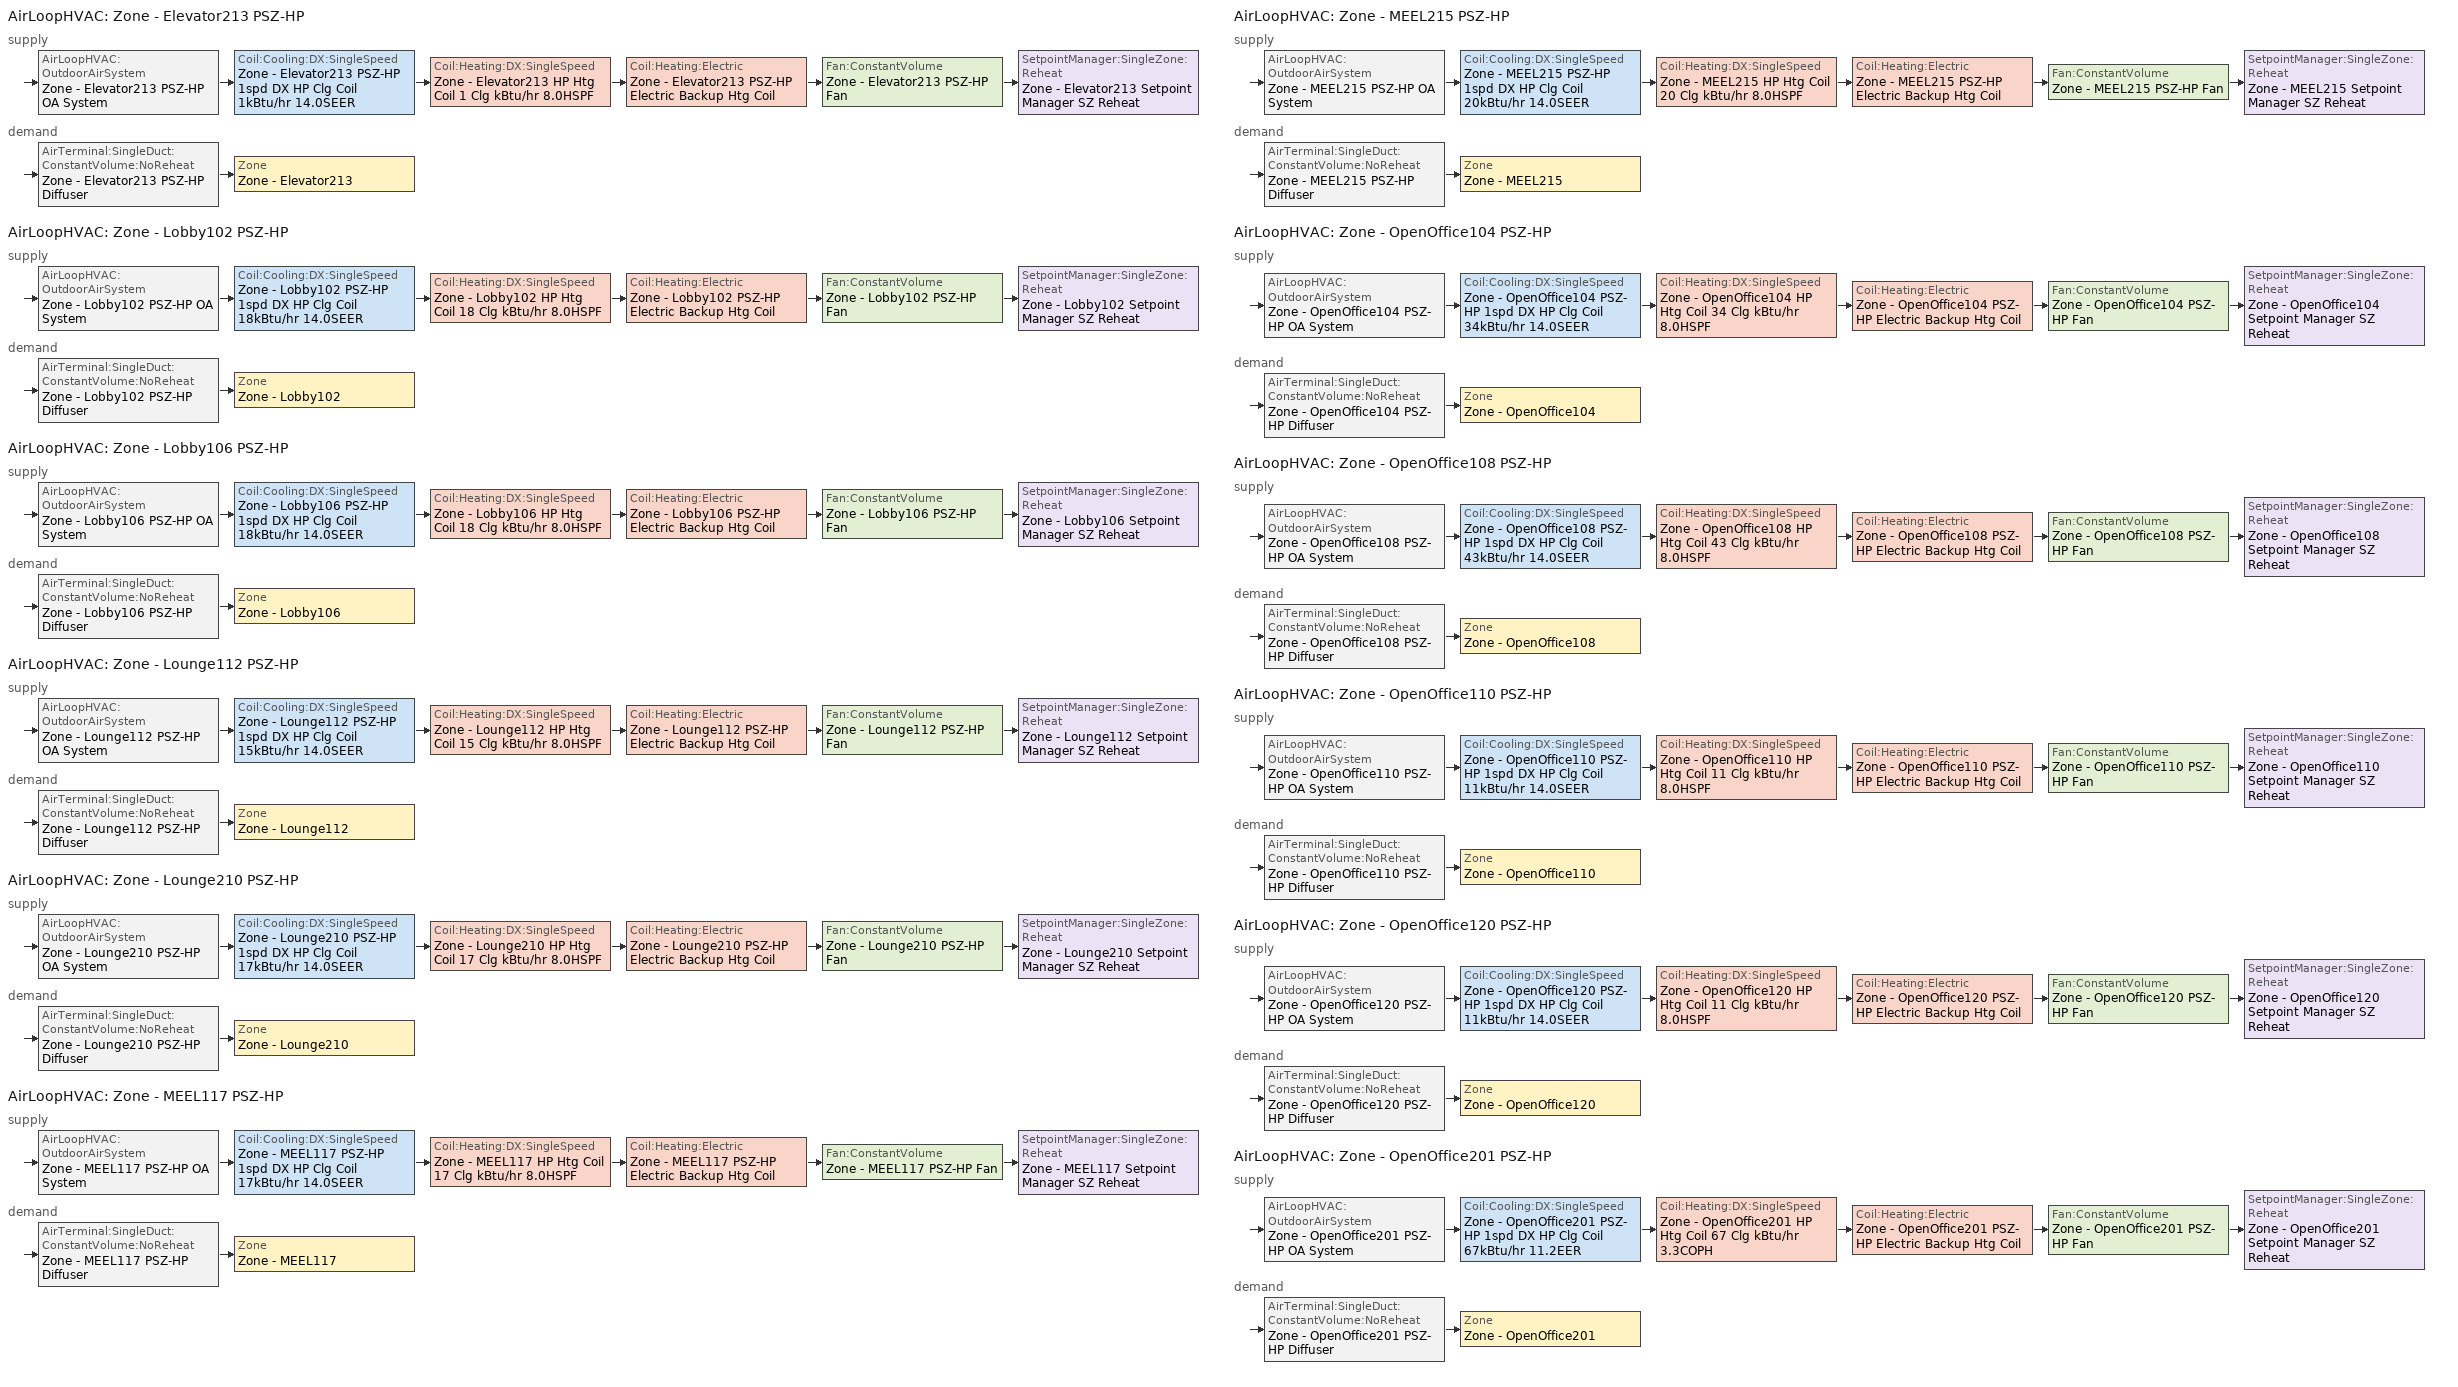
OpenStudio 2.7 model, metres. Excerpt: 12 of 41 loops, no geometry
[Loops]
AirLoopHVAC 'Zone - Elevator213 PSZ-HP'
 supply: AirLoopHVAC:OutdoorAirSystem 'Zone - Elevator213 PSZ-HP OA System' > Coil:Cooling:DX:SingleSpeed 'Zone - Elevator213 PSZ-HP 1spd DX HP Clg Coil 1kBtu/hr 14.0SEER' > Coil:Heating:DX:SingleSpeed 'Zone - Elevator213 HP Htg Coil 1 Clg kBtu/hr 8.0HSPF' > Coil:Heating:Electric 'Zone - Elevator213 PSZ-HP Electric Backup Htg Coil' > Fan:ConstantVolume 'Zone - Elevator213 PSZ-HP Fan' > SetpointManager:SingleZone:Reheat 'Zone - Elevator213 Setpoint Manager SZ Reheat'
 demand: AirTerminal:SingleDuct:ConstantVolume:NoReheat 'Zone - Elevator213 PSZ-HP Diffuser' > Zone 'Zone - Elevator213'
AirLoopHVAC 'Zone - Lobby102 PSZ-HP'
 supply: AirLoopHVAC:OutdoorAirSystem 'Zone - Lobby102 PSZ-HP OA System' > Coil:Cooling:DX:SingleSpeed 'Zone - Lobby102 PSZ-HP 1spd DX HP Clg Coil 18kBtu/hr 14.0SEER' > Coil:Heating:DX:SingleSpeed 'Zone - Lobby102 HP Htg Coil 18 Clg kBtu/hr 8.0HSPF' > Coil:Heating:Electric 'Zone - Lobby102 PSZ-HP Electric Backup Htg Coil' > Fan:ConstantVolume 'Zone - Lobby102 PSZ-HP Fan' > SetpointManager:SingleZone:Reheat 'Zone - Lobby102 Setpoint Manager SZ Reheat'
 demand: AirTerminal:SingleDuct:ConstantVolume:NoReheat 'Zone - Lobby102 PSZ-HP Diffuser' > Zone 'Zone - Lobby102'
AirLoopHVAC 'Zone - Lobby106 PSZ-HP'
 supply: AirLoopHVAC:OutdoorAirSystem 'Zone - Lobby106 PSZ-HP OA System' > Coil:Cooling:DX:SingleSpeed 'Zone - Lobby106 PSZ-HP 1spd DX HP Clg Coil 18kBtu/hr 14.0SEER' > Coil:Heating:DX:SingleSpeed 'Zone - Lobby106 HP Htg Coil 18 Clg kBtu/hr 8.0HSPF' > Coil:Heating:Electric 'Zone - Lobby106 PSZ-HP Electric Backup Htg Coil' > Fan:ConstantVolume 'Zone - Lobby106 PSZ-HP Fan' > SetpointManager:SingleZone:Reheat 'Zone - Lobby106 Setpoint Manager SZ Reheat'
 demand: AirTerminal:SingleDuct:ConstantVolume:NoReheat 'Zone - Lobby106 PSZ-HP Diffuser' > Zone 'Zone - Lobby106'
AirLoopHVAC 'Zone - Lounge112 PSZ-HP'
 supply: AirLoopHVAC:OutdoorAirSystem 'Zone - Lounge112 PSZ-HP OA System' > Coil:Cooling:DX:SingleSpeed 'Zone - Lounge112 PSZ-HP 1spd DX HP Clg Coil 15kBtu/hr 14.0SEER' > Coil:Heating:DX:SingleSpeed 'Zone - Lounge112 HP Htg Coil 15 Clg kBtu/hr 8.0HSPF' > Coil:Heating:Electric 'Zone - Lounge112 PSZ-HP Electric Backup Htg Coil' > Fan:ConstantVolume 'Zone - Lounge112 PSZ-HP Fan' > SetpointManager:SingleZone:Reheat 'Zone - Lounge112 Setpoint Manager SZ Reheat'
 demand: AirTerminal:SingleDuct:ConstantVolume:NoReheat 'Zone - Lounge112 PSZ-HP Diffuser' > Zone 'Zone - Lounge112'
AirLoopHVAC 'Zone - Lounge210 PSZ-HP'
 supply: AirLoopHVAC:OutdoorAirSystem 'Zone - Lounge210 PSZ-HP OA System' > Coil:Cooling:DX:SingleSpeed 'Zone - Lounge210 PSZ-HP 1spd DX HP Clg Coil 17kBtu/hr 14.0SEER' > Coil:Heating:DX:SingleSpeed 'Zone - Lounge210 HP Htg Coil 17 Clg kBtu/hr 8.0HSPF' > Coil:Heating:Electric 'Zone - Lounge210 PSZ-HP Electric Backup Htg Coil' > Fan:ConstantVolume 'Zone - Lounge210 PSZ-HP Fan' > SetpointManager:SingleZone:Reheat 'Zone - Lounge210 Setpoint Manager SZ Reheat'
 demand: AirTerminal:SingleDuct:ConstantVolume:NoReheat 'Zone - Lounge210 PSZ-HP Diffuser' > Zone 'Zone - Lounge210'
AirLoopHVAC 'Zone - MEEL117 PSZ-HP'
 supply: AirLoopHVAC:OutdoorAirSystem 'Zone - MEEL117 PSZ-HP OA System' > Coil:Cooling:DX:SingleSpeed 'Zone - MEEL117 PSZ-HP 1spd DX HP Clg Coil 17kBtu/hr 14.0SEER' > Coil:Heating:DX:SingleSpeed 'Zone - MEEL117 HP Htg Coil 17 Clg kBtu/hr 8.0HSPF' > Coil:Heating:Electric 'Zone - MEEL117 PSZ-HP Electric Backup Htg Coil' > Fan:ConstantVolume 'Zone - MEEL117 PSZ-HP Fan' > SetpointManager:SingleZone:Reheat 'Zone - MEEL117 Setpoint Manager SZ Reheat'
 demand: AirTerminal:SingleDuct:ConstantVolume:NoReheat 'Zone - MEEL117 PSZ-HP Diffuser' > Zone 'Zone - MEEL117'
AirLoopHVAC 'Zone - MEEL215 PSZ-HP'
 supply: AirLoopHVAC:OutdoorAirSystem 'Zone - MEEL215 PSZ-HP OA System' > Coil:Cooling:DX:SingleSpeed 'Zone - MEEL215 PSZ-HP 1spd DX HP Clg Coil 20kBtu/hr 14.0SEER' > Coil:Heating:DX:SingleSpeed 'Zone - MEEL215 HP Htg Coil 20 Clg kBtu/hr 8.0HSPF' > Coil:Heating:Electric 'Zone - MEEL215 PSZ-HP Electric Backup Htg Coil' > Fan:ConstantVolume 'Zone - MEEL215 PSZ-HP Fan' > SetpointManager:SingleZone:Reheat 'Zone - MEEL215 Setpoint Manager SZ Reheat'
 demand: AirTerminal:SingleDuct:ConstantVolume:NoReheat 'Zone - MEEL215 PSZ-HP Diffuser' > Zone 'Zone - MEEL215'
AirLoopHVAC 'Zone - OpenOffice104 PSZ-HP'
 supply: AirLoopHVAC:OutdoorAirSystem 'Zone - OpenOffice104 PSZ-HP OA System' > Coil:Cooling:DX:SingleSpeed 'Zone - OpenOffice104 PSZ-HP 1spd DX HP Clg Coil 34kBtu/hr 14.0SEER' > Coil:Heating:DX:SingleSpeed 'Zone - OpenOffice104 HP Htg Coil 34 Clg kBtu/hr 8.0HSPF' > Coil:Heating:Electric 'Zone - OpenOffice104 PSZ-HP Electric Backup Htg Coil' > Fan:ConstantVolume 'Zone - OpenOffice104 PSZ-HP Fan' > SetpointManager:SingleZone:Reheat 'Zone - OpenOffice104 Setpoint Manager SZ Reheat'
 demand: AirTerminal:SingleDuct:ConstantVolume:NoReheat 'Zone - OpenOffice104 PSZ-HP Diffuser' > Zone 'Zone - OpenOffice104'
AirLoopHVAC 'Zone - OpenOffice108 PSZ-HP'
 supply: AirLoopHVAC:OutdoorAirSystem 'Zone - OpenOffice108 PSZ-HP OA System' > Coil:Cooling:DX:SingleSpeed 'Zone - OpenOffice108 PSZ-HP 1spd DX HP Clg Coil 43kBtu/hr 14.0SEER' > Coil:Heating:DX:SingleSpeed 'Zone - OpenOffice108 HP Htg Coil 43 Clg kBtu/hr 8.0HSPF' > Coil:Heating:Electric 'Zone - OpenOffice108 PSZ-HP Electric Backup Htg Coil' > Fan:ConstantVolume 'Zone - OpenOffice108 PSZ-HP Fan' > SetpointManager:SingleZone:Reheat 'Zone - OpenOffice108 Setpoint Manager SZ Reheat'
 demand: AirTerminal:SingleDuct:ConstantVolume:NoReheat 'Zone - OpenOffice108 PSZ-HP Diffuser' > Zone 'Zone - OpenOffice108'
AirLoopHVAC 'Zone - OpenOffice110 PSZ-HP'
 supply: AirLoopHVAC:OutdoorAirSystem 'Zone - OpenOffice110 PSZ-HP OA System' > Coil:Cooling:DX:SingleSpeed 'Zone - OpenOffice110 PSZ-HP 1spd DX HP Clg Coil 11kBtu/hr 14.0SEER' > Coil:Heating:DX:SingleSpeed 'Zone - OpenOffice110 HP Htg Coil 11 Clg kBtu/hr 8.0HSPF' > Coil:Heating:Electric 'Zone - OpenOffice110 PSZ-HP Electric Backup Htg Coil' > Fan:ConstantVolume 'Zone - OpenOffice110 PSZ-HP Fan' > SetpointManager:SingleZone:Reheat 'Zone - OpenOffice110 Setpoint Manager SZ Reheat'
 demand: AirTerminal:SingleDuct:ConstantVolume:NoReheat 'Zone - OpenOffice110 PSZ-HP Diffuser' > Zone 'Zone - OpenOffice110'
AirLoopHVAC 'Zone - OpenOffice120 PSZ-HP'
 supply: AirLoopHVAC:OutdoorAirSystem 'Zone - OpenOffice120 PSZ-HP OA System' > Coil:Cooling:DX:SingleSpeed 'Zone - OpenOffice120 PSZ-HP 1spd DX HP Clg Coil 11kBtu/hr 14.0SEER' > Coil:Heating:DX:SingleSpeed 'Zone - OpenOffice120 HP Htg Coil 11 Clg kBtu/hr 8.0HSPF' > Coil:Heating:Electric 'Zone - OpenOffice120 PSZ-HP Electric Backup Htg Coil' > Fan:ConstantVolume 'Zone - OpenOffice120 PSZ-HP Fan' > SetpointManager:SingleZone:Reheat 'Zone - OpenOffice120 Setpoint Manager SZ Reheat'
 demand: AirTerminal:SingleDuct:ConstantVolume:NoReheat 'Zone - OpenOffice120 PSZ-HP Diffuser' > Zone 'Zone - OpenOffice120'
AirLoopHVAC 'Zone - OpenOffice201 PSZ-HP'
 supply: AirLoopHVAC:OutdoorAirSystem 'Zone - OpenOffice201 PSZ-HP OA System' > Coil:Cooling:DX:SingleSpeed 'Zone - OpenOffice201 PSZ-HP 1spd DX HP Clg Coil 67kBtu/hr 11.2EER' > Coil:Heating:DX:SingleSpeed 'Zone - OpenOffice201 HP Htg Coil 67 Clg kBtu/hr 3.3COPH' > Coil:Heating:Electric 'Zone - OpenOffice201 PSZ-HP Electric Backup Htg Coil' > Fan:ConstantVolume 'Zone - OpenOffice201 PSZ-HP Fan' > SetpointManager:SingleZone:Reheat 'Zone - OpenOffice201 Setpoint Manager SZ Reheat'
 demand: AirTerminal:SingleDuct:ConstantVolume:NoReheat 'Zone - OpenOffice201 PSZ-HP Diffuser' > Zone 'Zone - OpenOffice201'
[Sizing:Zone] Zone Cooling Design Supply Air Temperature Input Method=SupplyAirTemperature; Zone Cooling Design Supply Air Temperature {C}=12.7778; Zone Cooling Design Supply Air Temperature Difference {deltaC}=11.11; Zone Heating Design Supply Air Temperature Input Method=SupplyAirTemperature; Zone Heating Design Supply Air Temperature {C}=32.2222; Zone Heating Design Supply Air Temperature Difference {deltaC}=11.11; Zone Cooling Design Supply Air Humidity Ratio {kg-H2O/kg-air}=0.0085; Zone Heating Design Supply Air Humidity Ratio {kg-H2O/kg-air}=0.008; Cooling Design Air Flow Method=DesignDay; Heating Design Air Flow Method=DesignDay; Dedicated Outdoor Air System Control Strategy=NeutralSupplyAir
Name | Account for Dedicated Outdoor Air System | Dedicated Outdoor Air Low Setpoint Temperature for Design {C} | Dedicated Outdoor Air High Setpoint Temperature for Design {C}
Zone - Elevator213; Zone - MEEL117; Zone - MEEL215 | No | autosize | autosize
Zone - Lobby102; Zone - Lobby106; Zone - Lounge112; Zone - Lounge210; Zone - OpenOffice104; Zone - OpenOffice108; Zone - OpenOffice110; Zone - OpenOffice120; Zone - OpenOffice201 | Yes | 15.5556 | 21.1111
[Zone equipment]
Zone - Elevator213: Zone - Elevator213 PSZ-HP Diffuser
Zone - Lobby102: Zone - Lobby102 PSZ-HP Diffuser
Zone - Lobby106: Zone - Lobby106 PSZ-HP Diffuser
Zone - Lounge112: Zone - Lounge112 PSZ-HP Diffuser
Zone - Lounge210: Zone - Lounge210 PSZ-HP Diffuser
Zone - MEEL117: Zone - MEEL117 PSZ-HP Diffuser
Zone - MEEL215: Zone - MEEL215 PSZ-HP Diffuser
Zone - OpenOffice104: Zone - OpenOffice104 PSZ-HP Diffuser
Zone - OpenOffice108: Zone - OpenOffice108 PSZ-HP Diffuser
Zone - OpenOffice110: Zone - OpenOffice110 PSZ-HP Diffuser
Zone - OpenOffice120: Zone - OpenOffice120 PSZ-HP Diffuser
Zone - OpenOffice201: Zone - OpenOffice201 PSZ-HP Diffuser
[AirLoopHVAC] Design Supply Air Flow Rate {m3/s}=AutoSize
Name | Availability Schedule
Zone - Elevator213 PSZ-HP; Zone - Lobby102 PSZ-HP; Zone - Lobby106 PSZ-HP; Zone - Lounge112 PSZ-HP; Zone - Lounge210 PSZ-HP; Zone - MEEL117 PSZ-HP; Zone - OpenOffice110 PSZ-HP; Zone - OpenOffice120 PSZ-HP | Always On Discrete
Zone - MEEL215 PSZ-HP | Zone - MEEL215 PSZ-HP Occ Sch
Zone - OpenOffice104 PSZ-HP | Zone - OpenOffice104 PSZ-HP Occ Sch
Zone - OpenOffice108 PSZ-HP | Zone - OpenOffice108 PSZ-HP Occ Sch
Zone - OpenOffice201 PSZ-HP | Zone - OpenOffice201 PSZ-HP Occ Sch
[Sizing:System] Type of Load to Size On=Sensible; Design Outdoor Air Flow Rate {m3/s}=Autosize; Central Heating Maximum System Air Flow Ratio=1; Preheat Design Temperature {C}=7.22222; Preheat Design Humidity Ratio {kg-H2O/kg-Air}=0.008; Precool Design Temperature {C}=12.7778; Precool Design Humidity Ratio {kg-H2O/kg-Air}=0.008; Central Cooling Design Supply Air Temperature {C}=12.7778; Central Heating Design Supply Air Temperature {C}=32.2222; Sizing Option=Coincident; 100% Outdoor Air in Cooling=No; 100% Outdoor Air in Heating=No; Central Cooling Design Supply Air Humidity Ratio {kg-H2O/kg-Air}=0.0085; Central Heating Design Supply Air Humidity Ratio {kg-H2O/kg-Air}=0.008; Cooling Design Air Flow Method=DesignDay; Cooling Design Air Flow Rate {m3/s}=0; Heating Design Air Flow Method=DesignDay; Heating Design Air Flow Rate {m3/s}=0; System Outdoor Air Method=ZoneSum; Zone Maximum Outdoor Air Fraction=1; Cooling Supply Air Flow Rate Per Floor Area {m3/s-m2}=0.00996765; Cooling Fraction of Autosized Cooling Supply Air Flow Rate=1; Cooling Supply Air Flow Rate Per Unit Cooling Capacity {m3/s-W}=3.94755e-05; Heating Supply Air Flow Rate Per Floor Area {m3/s-m2}=0.00996765; Heating Fraction of Autosized Heating Supply Air Flow Rate=1; Heating Fraction of Autosized Cooling Supply Air Flow Rate=1; Heating Supply Air Flow Rate Per Unit Heating Capacity {m3/s-W}=3.15882e-05; Cooling Design Capacity Method=CoolingDesignCapacity; Cooling Design Capacity {W}=autosize; Cooling Design Capacity Per Floor Area {W/m2}=234.7; Fraction of Autosized Cooling Design Capacity=1; Heating Design Capacity Method=HeatingDesignCapacity; Heating Design Capacity {W}=autosize; Heating Design Capacity Per Floor Area {W/m2}=157; Fraction of Autosized Heating Design Capacity=1; Central Cooling Capacity Control Method=OnOff
Zone - Elevator213 PSZ-HP; Zone - Lobby102 PSZ-HP; Zone - Lobby106 PSZ-HP; Zone - Lounge112 PSZ-HP; Zone - Lounge210 PSZ-HP; Zone - MEEL117 PSZ-HP; Zone - MEEL215 PSZ-HP; Zone - OpenOffice104 PSZ-HP; Zone - OpenOffice108 PSZ-HP; Zone - OpenOffice110 PSZ-HP; Zone - OpenOffice120 PSZ-HP; Zone - OpenOffice201 PSZ-HP
[SetpointManager:SingleZone:Reheat] Minimum Supply Air Temperature {C}=12.7778; Maximum Supply Air Temperature {C}=50
Name | Control Zone
Zone - Elevator213 Setpoint Manager SZ Reheat | Zone - Elevator213
Zone - Lobby102 Setpoint Manager SZ Reheat | Zone - Lobby102
Zone - Lobby106 Setpoint Manager SZ Reheat | Zone - Lobby106
Zone - Lounge112 Setpoint Manager SZ Reheat | Zone - Lounge112
Zone - Lounge210 Setpoint Manager SZ Reheat | Zone - Lounge210
Zone - MEEL117 Setpoint Manager SZ Reheat | Zone - MEEL117
Zone - MEEL215 Setpoint Manager SZ Reheat | Zone - MEEL215
Zone - OpenOffice104 Setpoint Manager SZ Reheat | Zone - OpenOffice104
Zone - OpenOffice108 Setpoint Manager SZ Reheat | Zone - OpenOffice108
Zone - OpenOffice110 Setpoint Manager SZ Reheat | Zone - OpenOffice110
Zone - OpenOffice120 Setpoint Manager SZ Reheat | Zone - OpenOffice120
Zone - OpenOffice201 Setpoint Manager SZ Reheat | Zone - OpenOffice201
[Fan:ConstantVolume] Availability Schedule=Always On Discrete; Pressure Rise {Pa}=891.506; Maximum Flow Rate {m3/s}=AutoSize; Motor In Airstream Fraction=1
Name | Fan Total Efficiency | Motor Efficiency
Zone - Elevator213 PSZ-HP Fan | 0.42 | 0.7
Zone - Lobby102 PSZ-HP Fan; Zone - Lobby106 PSZ-HP Fan; Zone - Lounge112 PSZ-HP Fan; Zone - Lounge210 PSZ-HP Fan; Zone - MEEL117 PSZ-HP Fan; Zone - MEEL215 PSZ-HP Fan; Zone - OpenOffice104 PSZ-HP Fan; Zone - OpenOffice110 PSZ-HP Fan; Zone - OpenOffice120 PSZ-HP Fan | 0.513 | 0.855
Zone - OpenOffice108 PSZ-HP Fan; Zone - OpenOffice201 PSZ-HP Fan | 0.519 | 0.865
[Coil:Heating:DX:SingleSpeed] Availability Schedule=Always On Discrete; Rated Total Heating Capacity {W}=Autosize; Rated Air Flow Rate {m3/s}=Autosize; Rated Supply Fan Power Per Volume Flow Rate {W/(m3/s)}=773.3; Total Heating Capacity Function of Temperature Curve=HPACHeatCapFT; Total Heating Capacity Function of Flow Fraction Curve=HPACHeatCapFFF; Energy Input Ratio Function of Temperature Curve=HPACHeatEIRFT; Energy Input Ratio Function of Flow Fraction Curve=HPACHeatEIRFFF; Part Load Fraction Correlation Curve=HPACCOOLPLFFPLR; Minimum Outdoor Dry-Bulb Temperature for Compressor Operation {C}=-12.2; Maximum Outdoor Dry-Bulb Temperature for Defrost Operation {C}=1.67; Crankcase Heater Capacity {W}=50; Maximum Outdoor Dry-Bulb Temperature for Crankcase Heater Operation {C}=4.4; Defrost Strategy=ReverseCycle; Defrost Control=OnDemand; Defrost Time Period Fraction=0.166667; Resistive Defrost Heater Capacity {W}=2000
Name | Rated COP {W/W} | Defrost Energy Input Ratio Function of Temperature Curve
Zone - Elevator213 HP Htg Coil 1 Clg kBtu/hr 8.0HSPF | 3.3592 | Zone - Elevator213 HP Htg Coil Defrost EIR Func of Temp Curve 1
Zone - Lobby102 HP Htg Coil 18 Clg kBtu/hr 8.0HSPF | 3.3592 | Zone - Lobby102 HP Htg Coil Defrost EIR Func of Temp Curve 1
Zone - Lobby106 HP Htg Coil 18 Clg kBtu/hr 8.0HSPF | 3.3592 | Zone - Lobby106 HP Htg Coil Defrost EIR Func of Temp Curve 1
Zone - Lounge112 HP Htg Coil 15 Clg kBtu/hr 8.0HSPF | 3.3592 | Zone - Lounge112 HP Htg Coil Defrost EIR Func of Temp Curve 1
Zone - Lounge210 HP Htg Coil 17 Clg kBtu/hr 8.0HSPF | 3.3592 | Zone - Lounge210 HP Htg Coil Defrost EIR Func of Temp Curve 1
Zone - MEEL117 HP Htg Coil 17 Clg kBtu/hr 8.0HSPF | 3.3592 | Zone - MEEL117 HP Htg Coil Defrost EIR Func of Temp Curve 1
Zone - MEEL215 HP Htg Coil 20 Clg kBtu/hr 8.0HSPF | 3.3592 | Zone - MEEL215 HP Htg Coil Defrost EIR Func of Temp Curve 1
Zone - OpenOffice104 HP Htg Coil 34 Clg kBtu/hr 8.0HSPF | 3.3592 | Zone - OpenOffice104 HP Htg Coil Defrost EIR Func of Temp Curve 1
Zone - OpenOffice108 HP Htg Coil 43 Clg kBtu/hr 8.0HSPF | 3.3592 | Zone - OpenOffice108 HP Htg Coil Defrost EIR Func of Temp Curve 1
Zone - OpenOffice110 HP Htg Coil 11 Clg kBtu/hr 8.0HSPF | 3.3592 | Zone - OpenOffice110 HP Htg Coil Defrost EIR Func of Temp Curve 1
Zone - OpenOffice120 HP Htg Coil 11 Clg kBtu/hr 8.0HSPF | 3.3592 | Zone - OpenOffice120 HP Htg Coil Defrost EIR Func of Temp Curve 1
Zone - OpenOffice201 HP Htg Coil 67 Clg kBtu/hr 3.3COPH | 3.53741 | Zone - OpenOffice201 HP Htg Coil Defrost EIR Func of Temp Curve 1
[Coil:Heating:Electric] Availability Schedule=Always On Discrete; Efficiency=1
Zone - Elevator213 PSZ-HP Electric Backup Htg Coil; Zone - Lobby102 PSZ-HP Electric Backup Htg Coil; Zone - Lobby106 PSZ-HP Electric Backup Htg Coil; Zone - Lounge112 PSZ-HP Electric Backup Htg Coil; Zone - Lounge210 PSZ-HP Electric Backup Htg Coil; Zone - MEEL117 PSZ-HP Electric Backup Htg Coil; Zone - MEEL215 PSZ-HP Electric Backup Htg Coil; Zone - OpenOffice104 PSZ-HP Electric Backup Htg Coil; Zone - OpenOffice108 PSZ-HP Electric Backup Htg Coil; Zone - OpenOffice110 PSZ-HP Electric Backup Htg Coil; Zone - OpenOffice120 PSZ-HP Electric Backup Htg Coil; Zone - OpenOffice201 PSZ-HP Electric Backup Htg Coil
[Coil:Cooling:DX:SingleSpeed] Availability Schedule=Always On Discrete; Rated Total Cooling Capacity {W}=autosize; Rated Sensible Heat Ratio=autosize; Rated Air Flow Rate {m3/s}=autosize; Rated Evaporator Fan Power Per Volume Flow Rate {W/(m3/s)}=773.3; Total Cooling Capacity Function of Temperature Curve=PSZ-AC_Unitary_PackagecoolCapFT; Total Cooling Capacity Function of Flow Fraction Curve=PSZ-AC_Unitary_PackagecoolFFF; Energy Input Ratio Function of Temperature Curve=PSZ-AC DX Unitary Package EIRFT; Energy Input Ratio Function of Flow Fraction Curve=PSZ-AC_Unitary_PackagecoolEIRFFF; Part Load Fraction Correlation Curve=PSZ-AC_Unitary_PackagecoolPLR; Condenser Type=AirCooled; Evaporative Condenser Effectiveness=0; Evaporative Condenser Air Flow Rate {m3/s}=Autosize; Evaporative Condenser Pump Rated Power Consumption {W}=Autosize; Crankcase Heater Capacity {W}=0; Maximum Outdoor Dry-Bulb Temperature for Crankcase Heater Operation {C}=0; Basin Heater Capacity {W/K}=0; Basin Heater Setpoint Temperature {C}=10
Name | Rated COP {W/W}
Zone - Elevator213 PSZ-HP 1spd DX HP Clg Coil 1kBtu/hr 14.0SEER; Zone - Lobby102 PSZ-HP 1spd DX HP Clg Coil 18kBtu/hr 14.0SEER; Zone - Lobby106 PSZ-HP 1spd DX HP Clg Coil 18kBtu/hr 14.0SEER; Zone - Lounge112 PSZ-HP 1spd DX HP Clg Coil 15kBtu/hr 14.0SEER; Zone - Lounge210 PSZ-HP 1spd DX HP Clg Coil 17kBtu/hr 14.0SEER; Zone - MEEL117 PSZ-HP 1spd DX HP Clg Coil 17kBtu/hr 14.0SEER; Zone - MEEL215 PSZ-HP 1spd DX HP Clg Coil 20kBtu/hr 14.0SEER; Zone - OpenOffice104 PSZ-HP 1spd DX HP Clg Coil 34kBtu/hr 14.0SEER; Zone - OpenOffice108 PSZ-HP 1spd DX HP Clg Coil 43kBtu/hr 14.0SEER; Zone - OpenOffice110 PSZ-HP 1spd DX HP Clg Coil 11kBtu/hr 14.0SEER; Zone - OpenOffice120 PSZ-HP 1spd DX HP Clg Coil 11kBtu/hr 14.0SEER | 4.11713
Zone - OpenOffice201 PSZ-HP 1spd DX HP Clg Coil 67kBtu/hr 11.2EER | 3.86542
[Controller:OutdoorAir] Minimum Outdoor Air Flow Rate {m3/s}=0; Maximum Outdoor Air Flow Rate {m3/s}=Autosize; Economizer Control Type=NoEconomizer; Economizer Control Action Type=ModulateFlow; Economizer Maximum Limit Dry-Bulb Temperature {C}=28; Economizer Maximum Limit Enthalpy {J/kg}=64000; Lockout Type=NoLockout; Minimum Limit Type=FixedMinimum; Minimum Outdoor Air Schedule=Always On Discrete; High Humidity Control=No; Heat Recovery Bypass Control Type=BypassWhenWithinEconomizerLimits
Name | Controller Mechanical Ventilation
Zone - Elevator213 PSZ-HP OA System Controller | Controller Mechanical Ventilation 12
Zone - Lobby102 PSZ-HP OA System Controller | Controller Mechanical Ventilation 13
Zone - Lobby106 PSZ-HP OA System Controller | Controller Mechanical Ventilation 14
Zone - Lounge112 PSZ-HP OA System Controller | Controller Mechanical Ventilation 15
Zone - Lounge210 PSZ-HP OA System Controller | Controller Mechanical Ventilation 16
Zone - MEEL117 PSZ-HP OA System Controller | Controller Mechanical Ventilation 17
Zone - MEEL215 PSZ-HP OA System Controller | Controller Mechanical Ventilation 18
Zone - OpenOffice104 PSZ-HP OA System Controller | Controller Mechanical Ventilation 19
Zone - OpenOffice108 PSZ-HP OA System Controller | Controller Mechanical Ventilation 20
Zone - OpenOffice110 PSZ-HP OA System Controller | Controller Mechanical Ventilation 21
Zone - OpenOffice120 PSZ-HP OA System Controller | Controller Mechanical Ventilation 22
Zone - OpenOffice201 PSZ-HP OA System Controller | Controller Mechanical Ventilation 23
[Controller:MechanicalVentilation] Availability Schedule=Always On Discrete; System Outdoor Air Method=ZoneSum
Controller Mechanical Ventilation 12; Controller Mechanical Ventilation 13; Controller Mechanical Ventilation 14; Controller Mechanical Ventilation 15; Controller Mechanical Ventilation 16; Controller Mechanical Ventilation 17; Controller Mechanical Ventilation 18; Controller Mechanical Ventilation 19; Controller Mechanical Ventilation 20; Controller Mechanical Ventilation 21; Controller Mechanical Ventilation 22; Controller Mechanical Ventilation 23
[AirLoopHVAC:OutdoorAirSystem]
Name | Controller
Zone - Elevator213 PSZ-HP OA System | Zone - Elevator213 PSZ-HP OA System Controller
Zone - Lobby102 PSZ-HP OA System | Zone - Lobby102 PSZ-HP OA System Controller
Zone - Lobby106 PSZ-HP OA System | Zone - Lobby106 PSZ-HP OA System Controller
Zone - Lounge112 PSZ-HP OA System | Zone - Lounge112 PSZ-HP OA System Controller
Zone - Lounge210 PSZ-HP OA System | Zone - Lounge210 PSZ-HP OA System Controller
Zone - MEEL117 PSZ-HP OA System | Zone - MEEL117 PSZ-HP OA System Controller
Zone - MEEL215 PSZ-HP OA System | Zone - MEEL215 PSZ-HP OA System Controller
Zone - OpenOffice104 PSZ-HP OA System | Zone - OpenOffice104 PSZ-HP OA System Controller
Zone - OpenOffice108 PSZ-HP OA System | Zone - OpenOffice108 PSZ-HP OA System Controller
Zone - OpenOffice110 PSZ-HP OA System | Zone - OpenOffice110 PSZ-HP OA System Controller
Zone - OpenOffice120 PSZ-HP OA System | Zone - OpenOffice120 PSZ-HP OA System Controller
Zone - OpenOffice201 PSZ-HP OA System | Zone - OpenOffice201 PSZ-HP OA System Controller
[AirTerminal:SingleDuct:ConstantVolume:NoReheat] Availability Schedule=Always On Discrete; Maximum Air Flow Rate {m3/s}=AutoSize
Zone - Elevator213 PSZ-HP Diffuser; Zone - Lobby102 PSZ-HP Diffuser; Zone - Lobby106 PSZ-HP Diffuser; Zone - Lounge112 PSZ-HP Diffuser; Zone - Lounge210 PSZ-HP Diffuser; Zone - MEEL117 PSZ-HP Diffuser; Zone - MEEL215 PSZ-HP Diffuser; Zone - OpenOffice104 PSZ-HP Diffuser; Zone - OpenOffice108 PSZ-HP Diffuser; Zone - OpenOffice110 PSZ-HP Diffuser; Zone - OpenOffice120 PSZ-HP Diffuser; Zone - OpenOffice201 PSZ-HP Diffuser
[Schedule:Ruleset]
Name | Default Day Schedule | Summer Design Day Schedule | Winter Design Day Schedule
Zone - MEEL215 PSZ-HP Occ Sch | Zone - MEEL215 PSZ-HP Occ Sch Default | Zone - MEEL215 PSZ-HP Occ Sch Summer Design Day | Zone - MEEL215 PSZ-HP Occ Sch Winter Design Day
Zone - OpenOffice104 PSZ-HP Occ Sch | Zone - OpenOffice104 PSZ-HP Occ Sch Default | Zone - OpenOffice104 PSZ-HP Occ Sch Summer Design Day | Zone - OpenOffice104 PSZ-HP Occ Sch Winter Design Day
Zone - OpenOffice108 PSZ-HP Occ Sch | Zone - OpenOffice108 PSZ-HP Occ Sch Default | Zone - OpenOffice108 PSZ-HP Occ Sch Summer Design Day | Zone - OpenOffice108 PSZ-HP Occ Sch Winter Design Day
Zone - OpenOffice201 PSZ-HP Occ Sch | Zone - OpenOffice201 PSZ-HP Occ Sch Default | Zone - OpenOffice201 PSZ-HP Occ Sch Summer Design Day | Zone - OpenOffice201 PSZ-HP Occ Sch Winter Design Day
[Schedule:Day]
Zone - MEEL215 PSZ-HP Occ Sch Default; Zone - MEEL215 PSZ-HP Occ Sch Winter Design Day; Zone - MEEL215 PSZ-HP Occ Sch Summer Design Day; Zone - OpenOffice104 PSZ-HP Occ Sch Default; Zone - OpenOffice104 PSZ-HP Occ Sch Winter Design Day; Zone - OpenOffice104 PSZ-HP Occ Sch Summer Design Day; Zone - OpenOffice108 PSZ-HP Occ Sch Default; Zone - OpenOffice108 PSZ-HP Occ Sch Winter Design Day; Zone - OpenOffice108 PSZ-HP Occ Sch Summer Design Day; Zone - OpenOffice201 PSZ-HP Occ Sch Default; Zone - OpenOffice201 PSZ-HP Occ Sch Winter Design Day; Zone - OpenOffice201 PSZ-HP Occ Sch Summer Design Day: 24, 0, 1
Zone - MEEL215 PSZ-HP Occ Sch Monday; Zone - MEEL215 PSZ-HP Occ Sch Tuesday; Zone - MEEL215 PSZ-HP Occ Sch Wednesday; Zone - MEEL215 PSZ-HP Occ Sch Thursday; Zone - MEEL215 PSZ-HP Occ Sch Friday; Zone - MEEL215 PSZ-HP Occ Sch Saturday; Zone - MEEL215 PSZ-HP Occ Sch Sunday; Zone - OpenOffice104 PSZ-HP Occ Sch Sunday; Zone - OpenOffice108 PSZ-HP Occ Sch Sunday; Zone - OpenOffice201 PSZ-HP Occ Sch Sunday: 24, 0, 0
Zone - OpenOffice104 PSZ-HP Occ Sch Monday; Zone - OpenOffice104 PSZ-HP Occ Sch Tuesday; Zone - OpenOffice104 PSZ-HP Occ Sch Wednesday; Zone - OpenOffice104 PSZ-HP Occ Sch Thursday; Zone - OpenOffice104 PSZ-HP Occ Sch Friday; Zone - OpenOffice108 PSZ-HP Occ Sch Monday; Zone - OpenOffice108 PSZ-HP Occ Sch Tuesday; Zone - OpenOffice108 PSZ-HP Occ Sch Wednesday; Zone - OpenOffice108 PSZ-HP Occ Sch Thursday; Zone - OpenOffice108 PSZ-HP Occ Sch Friday; Zone - OpenOffice201 PSZ-HP Occ Sch Monday; Zone - OpenOffice201 PSZ-HP Occ Sch Tuesday; Zone - OpenOffice201 PSZ-HP Occ Sch Wednesday; Zone - OpenOffice201 PSZ-HP Occ Sch Thursday; Zone - OpenOffice201 PSZ-HP Occ Sch Friday: 7, 0, 0, 18, 0, 1, 24, 0, 0
Zone - OpenOffice104 PSZ-HP Occ Sch Saturday; Zone - OpenOffice108 PSZ-HP Occ Sch Saturday; Zone - OpenOffice201 PSZ-HP Occ Sch Saturday: 8, 0, 0, 12, 0, 1, 24, 0, 0
[Schedule:Rule] Date Specification Type=DateRange; Start Month=1; Start Day=1; End Month=12
Name | Schedule Ruleset | Rule Order | Day Schedule | Apply Monday | End Day | Apply Tuesday | Apply Wednesday | Apply Thursday | Apply Friday | Apply Saturday | Apply Sunday
Zone - MEEL215 PSZ-HP Occ Sch Monday Rule | Zone - MEEL215 PSZ-HP Occ Sch | 6 | Zone - MEEL215 PSZ-HP Occ Sch Monday | Yes | 25
Zone - MEEL215 PSZ-HP Occ Sch Tuesday Rule | Zone - MEEL215 PSZ-HP Occ Sch | 5 | Zone - MEEL215 PSZ-HP Occ Sch Tuesday |  | 26 | Yes
Zone - MEEL215 PSZ-HP Occ Sch Wednesday Rule | Zone - MEEL215 PSZ-HP Occ Sch | 4 | Zone - MEEL215 PSZ-HP Occ Sch Wednesday |  | 27 |  | Yes
Zone - MEEL215 PSZ-HP Occ Sch Thursday Rule | Zone - MEEL215 PSZ-HP Occ Sch | 3 | Zone - MEEL215 PSZ-HP Occ Sch Thursday |  | 28 |  |  | Yes
Zone - MEEL215 PSZ-HP Occ Sch Friday Rule | Zone - MEEL215 PSZ-HP Occ Sch | 2 | Zone - MEEL215 PSZ-HP Occ Sch Friday |  | 29 |  |  |  | Yes
Zone - MEEL215 PSZ-HP Occ Sch Saturday Rule | Zone - MEEL215 PSZ-HP Occ Sch | 1 | Zone - MEEL215 PSZ-HP Occ Sch Saturday |  | 30 |  |  |  |  | Yes
Zone - MEEL215 PSZ-HP Occ Sch Sunday Rule | Zone - MEEL215 PSZ-HP Occ Sch | 0 | Zone - MEEL215 PSZ-HP Occ Sch Sunday |  | 31 |  |  |  |  |  | Yes
Zone - OpenOffice104 PSZ-HP Occ Sch Monday Rule | Zone - OpenOffice104 PSZ-HP Occ Sch | 6 | Zone - OpenOffice104 PSZ-HP Occ Sch Monday | Yes | 25
Zone - OpenOffice104 PSZ-HP Occ Sch Tuesday Rule | Zone - OpenOffice104 PSZ-HP Occ Sch | 5 | Zone - OpenOffice104 PSZ-HP Occ Sch Tuesday |  | 26 | Yes
Zone - OpenOffice104 PSZ-HP Occ Sch Wednesday Rule | Zone - OpenOffice104 PSZ-HP Occ Sch | 4 | Zone - OpenOffice104 PSZ-HP Occ Sch Wednesday |  | 27 |  | Yes
Zone - OpenOffice104 PSZ-HP Occ Sch Thursday Rule | Zone - OpenOffice104 PSZ-HP Occ Sch | 3 | Zone - OpenOffice104 PSZ-HP Occ Sch Thursday |  | 28 |  |  | Yes
Zone - OpenOffice104 PSZ-HP Occ Sch Friday Rule | Zone - OpenOffice104 PSZ-HP Occ Sch | 2 | Zone - OpenOffice104 PSZ-HP Occ Sch Friday |  | 29 |  |  |  | Yes
Zone - OpenOffice104 PSZ-HP Occ Sch Saturday Rule | Zone - OpenOffice104 PSZ-HP Occ Sch | 1 | Zone - OpenOffice104 PSZ-HP Occ Sch Saturday |  | 30 |  |  |  |  | Yes
Zone - OpenOffice104 PSZ-HP Occ Sch Sunday Rule | Zone - OpenOffice104 PSZ-HP Occ Sch | 0 | Zone - OpenOffice104 PSZ-HP Occ Sch Sunday |  | 31 |  |  |  |  |  | Yes
Zone - OpenOffice108 PSZ-HP Occ Sch Monday Rule | Zone - OpenOffice108 PSZ-HP Occ Sch | 6 | Zone - OpenOffice108 PSZ-HP Occ Sch Monday | Yes | 25
Zone - OpenOffice108 PSZ-HP Occ Sch Tuesday Rule | Zone - OpenOffice108 PSZ-HP Occ Sch | 5 | Zone - OpenOffice108 PSZ-HP Occ Sch Tuesday |  | 26 | Yes
Zone - OpenOffice108 PSZ-HP Occ Sch Wednesday Rule | Zone - OpenOffice108 PSZ-HP Occ Sch | 4 | Zone - OpenOffice108 PSZ-HP Occ Sch Wednesday |  | 27 |  | Yes
Zone - OpenOffice108 PSZ-HP Occ Sch Thursday Rule | Zone - OpenOffice108 PSZ-HP Occ Sch | 3 | Zone - OpenOffice108 PSZ-HP Occ Sch Thursday |  | 28 |  |  | Yes
Zone - OpenOffice108 PSZ-HP Occ Sch Friday Rule | Zone - OpenOffice108 PSZ-HP Occ Sch | 2 | Zone - OpenOffice108 PSZ-HP Occ Sch Friday |  | 29 |  |  |  | Yes
Zone - OpenOffice108 PSZ-HP Occ Sch Saturday Rule | Zone - OpenOffice108 PSZ-HP Occ Sch | 1 | Zone - OpenOffice108 PSZ-HP Occ Sch Saturday |  | 30 |  |  |  |  | Yes
Zone - OpenOffice108 PSZ-HP Occ Sch Sunday Rule | Zone - OpenOffice108 PSZ-HP Occ Sch | 0 | Zone - OpenOffice108 PSZ-HP Occ Sch Sunday |  | 31 |  |  |  |  |  | Yes
Zone - OpenOffice201 PSZ-HP Occ Sch Monday Rule | Zone - OpenOffice201 PSZ-HP Occ Sch | 6 | Zone - OpenOffice201 PSZ-HP Occ Sch Monday | Yes | 25
Zone - OpenOffice201 PSZ-HP Occ Sch Tuesday Rule | Zone - OpenOffice201 PSZ-HP Occ Sch | 5 | Zone - OpenOffice201 PSZ-HP Occ Sch Tuesday |  | 26 | Yes
Zone - OpenOffice201 PSZ-HP Occ Sch Wednesday Rule | Zone - OpenOffice201 PSZ-HP Occ Sch | 4 | Zone - OpenOffice201 PSZ-HP Occ Sch Wednesday |  | 27 |  | Yes
Zone - OpenOffice201 PSZ-HP Occ Sch Thursday Rule | Zone - OpenOffice201 PSZ-HP Occ Sch | 3 | Zone - OpenOffice201 PSZ-HP Occ Sch Thursday |  | 28 |  |  | Yes
Zone - OpenOffice201 PSZ-HP Occ Sch Friday Rule | Zone - OpenOffice201 PSZ-HP Occ Sch | 2 | Zone - OpenOffice201 PSZ-HP Occ Sch Friday |  | 29 |  |  |  | Yes
Zone - OpenOffice201 PSZ-HP Occ Sch Saturday Rule | Zone - OpenOffice201 PSZ-HP Occ Sch | 1 | Zone - OpenOffice201 PSZ-HP Occ Sch Saturday |  | 30 |  |  |  |  | Yes
Zone - OpenOffice201 PSZ-HP Occ Sch Sunday Rule | Zone - OpenOffice201 PSZ-HP Occ Sch | 0 | Zone - OpenOffice201 PSZ-HP Occ Sch Sunday |  | 31 |  |  |  |  |  | Yes
[Schedule:Constant]
Always On Discrete: Value=1
[Curve:Biquadratic] Minimum Value of x=12.77778; Maximum Value of x=23.88889; Minimum Value of y=21.11111; Maximum Value of y=46.11111
Name | Coefficient1 Constant | Coefficient2 x | Coefficient3 x**2 | Coefficient4 y | Coefficient5 y**2 | Coefficient6 x*y
Zone - Elevator213 HP Htg Coil Defrost EIR Func of Temp Curve 1; Zone - Lobby102 HP Htg Coil Defrost EIR Func of Temp Curve 1; Zone - Lobby106 HP Htg Coil Defrost EIR Func of Temp Curve 1; Zone - Lounge112 HP Htg Coil Defrost EIR Func of Temp Curve 1; Zone - Lounge210 HP Htg Coil Defrost EIR Func of Temp Curve 1; Zone - MEEL117 HP Htg Coil Defrost EIR Func of Temp Curve 1; Zone - MEEL215 HP Htg Coil Defrost EIR Func of Temp Curve 1; Zone - OpenOffice104 HP Htg Coil Defrost EIR Func of Temp Curve 1; Zone - OpenOffice108 HP Htg Coil Defrost EIR Func of Temp Curve 1; Zone - OpenOffice110 HP Htg Coil Defrost EIR Func of Temp Curve 1; Zone - OpenOffice120 HP Htg Coil Defrost EIR Func of Temp Curve 1; Zone - OpenOffice201 HP Htg Coil Defrost EIR Func of Temp Curve 1; PSZ-AC DX Unitary Package EIRFT | 0.297145 | 0.0430933 | -0.000748766 | 0.00597727 | 0.000482112 | -0.000956448
PSZ-AC_Unitary_PackagecoolCapFT | 0.766956 | 0.0107756 | -4.14703e-05 | 0.00134961 | -0.000261144 | 0.000457488
[Curve:Cubic]
Name | Coefficient1 Constant | Coefficient2 x | Coefficient3 x**2 | Coefficient4 x**3 | Minimum Value of x | Maximum Value of x
HPACHeatCapFT | 0.758746 | 0.027626 | 0.000148716 | 3.4992e-06 | -20 | 20
HPACHeatCapFFF | 0.84 | 0.16 | 0 | 0 | 0.5 | 1.5
HPACHeatEIRFT | 1.19248 | -0.0300438 | 0.00103745 | -2.3328e-05 | -20 | 20
[Curve:Quadratic]
Name | Coefficient1 Constant | Coefficient2 x | Coefficient3 x**2 | Minimum Value of x | Maximum Value of x
HPACHeatEIRFFF | 1.3824 | -0.4336 | 0.0512 | 0 | 1
HPACCOOLPLFFPLR | 0.85 | 0.15 | 0 | 0 | 1
PSZ-AC_Unitary_PackagecoolFFF | 0.8 | 0.2 | 0 | 0.5 | 1.5
PSZ-AC_Unitary_PackagecoolEIRFFF | 1.156 | -0.1816 | 0.0256 | 0.5 | 1.5
PSZ-AC_Unitary_PackagecoolPLR | 0.75 | 0.25 | 0 | 0 | 1
